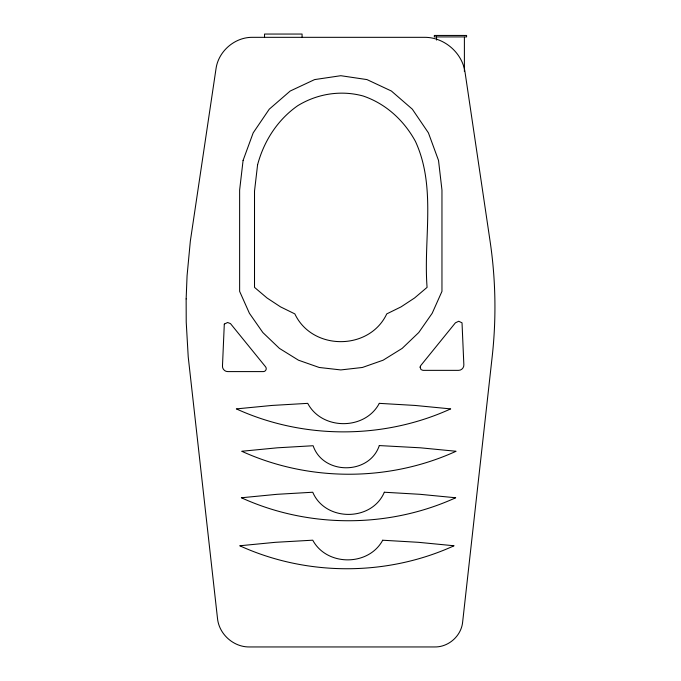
<?xml version="1.0" encoding="UTF-8"?>
<svg xmlns="http://www.w3.org/2000/svg" width="681" height="681" viewBox="0 0 681 681"><rect width="100%" height="100%" fill="white"/><g stroke="black" fill="none" stroke-linecap="round" stroke-linejoin="round"><path stroke-width="1.02" d="M464.391 35.446L434.333 35.446L434.333 36.919L464.391 36.919L464.391 71.556M464.953 35.446L466.579 35.446L466.579 36.919L464.953 36.919M436.521 36.919L436.521 40.068M302.075 37.327L302.075 34.05L264.526 34.05L264.526 37.327M186.143 298.925L186.219 322.122L188.22 356.853L217.494 618.357C219.001 634.19 233.583 647.222 249.484 646.95L434.776 646.95C448.634 647.188 461.352 635.816 462.646 622.008L492.21 356.469C496.44 318.257 495.742 279.516 490.124 241.483L465.097 72.595C462.501 52.871 444.114 37.004 424.22 37.327L252.642 37.327C234.817 37.038 218.337 51.237 215.988 68.909L190.339 241.108L187.071 275.745L186.143 298.925M420.083 367.11L420.986 369.57L422.961 370.353L458.551 370.353C461.471 370.421 464.042 367.731 463.855 364.82L462.024 322.828L458.713 321.253L455.402 322.828L420.705 365.62L420.083 367.11M224.304 324.079L222.474 366.063C222.278 368.983 224.858 371.664 227.777 371.596L263.368 371.596C265.709 371.698 267.173 368.625 265.616 366.863L230.493 323.62L227.616 322.496L224.304 324.079M243.083 160.427L239.635 190.016L239.635 291.366L249.408 313.277L262.849 332.541L279.423 348.391L298.457 360.189L319.193 367.468L340.798 369.928L362.403 367.468L383.139 360.189L402.173 348.391L418.747 332.541L432.188 313.277L441.96 291.366L441.96 190.016L438.521 160.427L428.409 132.855L412.337 109.181L391.379 91.016L366.982 79.592L340.798 75.702L314.613 79.592L290.217 91.016L269.259 109.181L253.187 132.855L243.083 160.427M257.58 164.819L254.515 191.123L254.515 287.365L267.012 297.972L280.512 306.859L294.847 313.898C312.23 350.894 369.366 350.894 386.748 313.898L401.083 306.859L414.584 297.972L427.081 287.365C423.318 239.022 436.521 187.02 415.41 141.342C403.995 120.426 385.838 103.682 363.092 95.987C340.866 89.96 317.303 93.706 297.725 105.708C277.516 119.83 263.879 141.146 257.58 164.819M379.3 445.57C369.451 475.091 323.117 475.202 313.124 445.732L277.388 447.809L241.764 451.265C308.893 481.893 388.928 481.893 456.066 451.265L420.432 447.809L379.3 445.57M384.322 492.235C371.835 521.791 325.229 521.791 312.749 492.235L277.014 494.312L241.38 497.768C308.519 528.396 388.553 528.396 455.683 497.768L420.058 494.312L384.322 492.235M379.3 403.356C365.059 430.418 321.968 430.418 307.727 403.356L271.991 405.442L236.367 408.898C303.496 439.526 383.531 439.526 450.669 408.898L415.035 405.442L379.3 403.356M382.696 540.229C368.591 566.422 326.812 566.396 312.749 540.186L275.379 542.314L239.755 545.77C306.893 576.398 386.919 576.398 454.057 545.77L418.432 542.314L382.696 540.229"/></g></svg>
